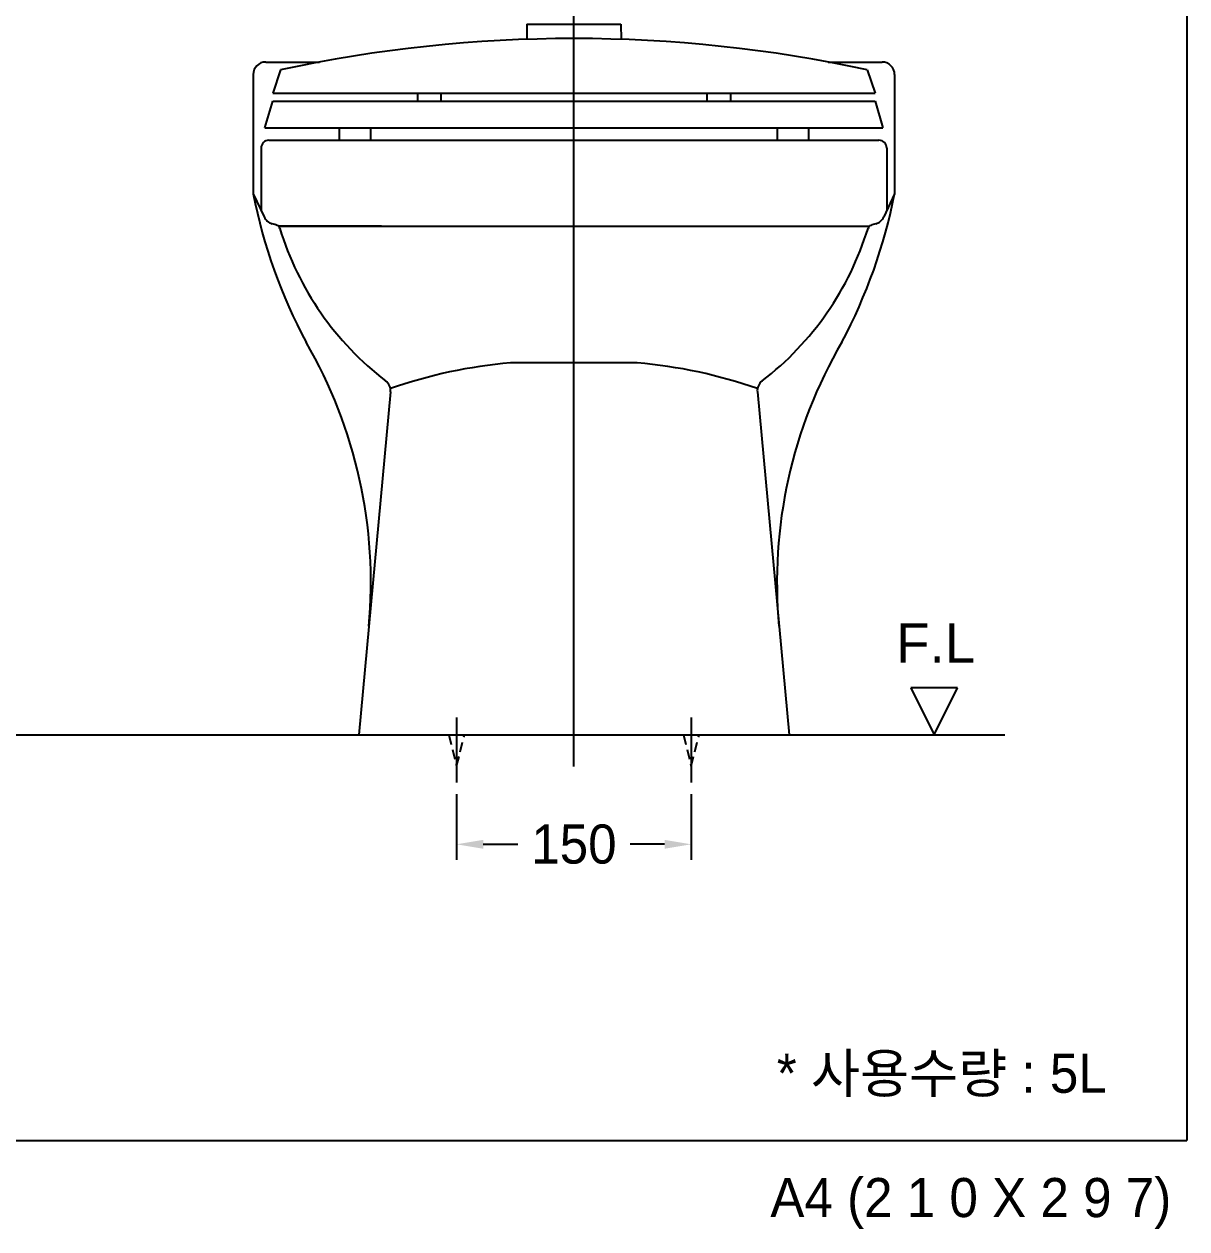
# Model space of a CAD drawing. Header units: millimetres. Extents: x 0 to 3800, y -67 to 2530.
# Drawn here: x 3057 to 3800, y -57 to 713 of the extents above; entities that cross this region are included whole.
import ezdxf
from ezdxf.enums import TextEntityAlignment as Align
from ezdxf.lldxf.tags import DXFTag

# ---------------------------------------------------------------- set-up
doc = ezdxf.new("R2010")
doc.units = ezdxf.units.MM
doc.linetypes.add('DASHED2', pattern=[9.525, 6.35, -3.175])
for name, color, linetype in [('TEXT', 7, 'Continuous'), ('내부선 및 부속', 4, 'Continuous'), ('도각라인', 255, 'Continuous'), ('외형선', 3, 'Continuous'), ('점선', 6, 'DASHED2'), ('중심선', 1, 'DASHED'), ('치수선', 7, 'Continuous')]:
    doc.layers.add(name, color=color, linetype=linetype)
doc.styles.add('____', font='')
doc.styles.add('타이틀', font='H2GTRM.TTF', dxfattribs={"height": 25})
doc.styles.get('____').set_extended_font_data('굴림')
tags = doc.linetypes.add('DASHDOT', pattern=[70, 31, -13, 13, -13]).pattern_tags.tags
tags[10:11] = [DXFTag(74, 4), DXFTag(75, 0), DXFTag(340, '0'), DXFTag(46, 0.0), DXFTag(50, 0.0), DXFTag(44, 0.0), DXFTag(45, 0.0)]
tags[8:9] = [DXFTag(74, 4), DXFTag(75, 0), DXFTag(340, '0'), DXFTag(46, 0.0), DXFTag(50, 0.0), DXFTag(44, 0.0), DXFTag(45, 0.0)]
tags[6:7] = [DXFTag(74, 4), DXFTag(75, 0), DXFTag(340, '0'), DXFTag(46, 0.0), DXFTag(50, 0.0), DXFTag(44, 0.0), DXFTag(45, 0.0)]
tags[4:5] = [DXFTag(74, 4), DXFTag(75, 0), DXFTag(340, '0'), DXFTag(46, 0.0), DXFTag(50, 0.0), DXFTag(44, 0.0), DXFTag(45, 0.0)]
tags = doc.linetypes.add('DASHED', pattern=[25.72, 12.86, -12.86]).pattern_tags.tags
tags[6:7] = [DXFTag(74, 4), DXFTag(75, 0), DXFTag(340, '0'), DXFTag(46, 0.0), DXFTag(50, 0.0), DXFTag(44, 0.0), DXFTag(45, 0.0)]
tags[4:5] = [DXFTag(74, 4), DXFTag(75, 0), DXFTag(340, '0'), DXFTag(46, 0.0), DXFTag(50, 0.0), DXFTag(44, 0.0), DXFTag(45, 0.0)]
doc.dimstyles.new('MSADIM', dxfattribs={"dimtxt": 33, "dimasz": 17, "dimexe": 10, "dimexo": 7.5, "dimgap": 10, "dimtad": 0, "dimtih": 1, "dimtoh": 1, "dimdec": 0, "dimzin": 1, "dimdsep": 46, "dimtxsty": '____', "dimcen": 11.25, "dimadec": 0, "dimazin": 0, "dimtfac": 1, "dimtdec": 0, "dimtix": 1, "dimtmove": 0, "dimatfit": 3, "dimfxl": 1, "dimtolj": 1, "dimtzin": 1, "dimarcsym": 0})

# ---------------------------------------------------------------- blocks, each defined once
blk = doc.blocks.new('*D26')
at = {"layer": '치수선', "color": 0, "linetype": 'Continuous', "lineweight": -2, "transparency": 16777216}
for p, q in [((3333.13, 221.24), (3333.13, 179.23)), ((3483.13, 221.24), (3483.13, 179.23)), ((3350.13, 189.23), (3372.19, 189.23)), ((3466.13, 189.23), (3444.06, 189.23))]:
    blk.add_line(p, q, dxfattribs=at)
at = {"layer": '치수선', "color": 0, "linetype": 'Continuous', "transparency": 16777216}
for points in [[(3350.13, 192.06), (3350.13, 186.39), (3333.13, 189.23)], [(3466.13, 192.06), (3466.13, 186.39), (3483.13, 189.23)]]:
    blk.add_solid(points, dxfattribs=at)
at = {"layer": '치수선', "color": 0, "linetype": 'Continuous', "transparency": 16777216, "insert": (3408.13, 189.23), "char_height": 25, "attachment_point": 5, "style": '____'}
blk.add_mtext('\\A1;150', dxfattribs=at)

msp = doc.modelspace()

# ---------------------------------------------------------------- linework, layer by layer
at = {"layer": '내부선 및 부속'}
for p, q in [((3378.08, 713.37), (3377.97, 703.62)), ((3378.08, 713.37), (3438.17, 713.37)), ((3438.17, 713.37), (3438.29, 703.62))]:
    msp.add_line(p, q, dxfattribs=at)
at = {"layer": '내부선 및 부속', "linetype": 'Continuous'}
for p, q in [((3220.63, 684.14), (3215.63, 669.14)), ((3595.63, 684.14), (3600.63, 669.14)), ((3210.63, 647.14), (3215.63, 664.14)), ((3215.63, 669.14), (3600.63, 669.14)), ((3215.63, 664.14), (3600.63, 664.14)), ((3308.13, 669.14), (3308.13, 664.14)), ((3323.13, 669.14), (3323.13, 664.14)), ((3493.13, 669.14), (3493.13, 664.14)), ((3508.13, 669.14), (3508.13, 664.14)), ((3600.63, 664.14), (3605.63, 647.14)), ((3210.63, 647.14), (3605.63, 647.14)), ((3258.13, 647.14), (3258.13, 639.14)), ((3278.13, 647.14), (3278.13, 639.14)), ((3538.13, 647.14), (3538.13, 639.14)), ((3558.13, 647.14), (3558.13, 639.14))]:
    msp.add_line(p, q, dxfattribs=at)
msp.add_arc((3408.13, -184.77), 888.91, 77.82294, 102.17706, dxfattribs=at)
at = {"layer": '도각라인', "color": 7}
for p in [(3800, 2530), (2000, 0)]:
    msp.add_line(p, (3800, 0), dxfattribs=at)
at = {"layer": '외형선'}
for p, q in [((3211.13, 689.14), (3245.52, 689.14)), ((3570.74, 689.14), (3605.13, 689.14)), ((3203.13, 681.14), (3203.13, 604.83)), ((3613.13, 681.14), (3613.13, 604.83)), ((3213.13, 639.14), (3603.13, 639.14)), ((3208.13, 634.14), (3208.13, 594.17)), ((3608.13, 634.14), (3608.13, 594.17)), ((3203.13, 604.83), (3210.01, 590.15)), ((3613.13, 604.83), (3606.24, 590.15)), ((3285.09, 584.14), (3219.31, 584.14)), ((3219.69, 584.14), (3596.95, 584.14)), ((3290.87, 478.28), (3270.63, 259.14)), ((3525.39, 478.28), (3545.63, 259.14)), ((3270.63, 259.14), (3545.63, 259.14))]:
    msp.add_line(p, q, dxfattribs=at)
at = {"layer": '외형선', "linetype": 'Continuous'}
for p, q in [((3448.65, 496.87), (3367.6, 496.87)), ((3653.44, 289.14), (3623.44, 289.14)), ((3623.44, 289.14), (3638.44, 259.14)), ((3638.44, 259.14), (3653.44, 289.14)), ((2227.8, 259.14), (3683.62, 259.14))]:
    msp.add_line(p, q, dxfattribs=at)
at = {"layer": '외형선'}
for centre, radius, start, end in [((3211.13, 681.14), 8, 90, 180), ((3605.13, 681.14), 8, 0, 90), ((3213.13, 634.14), 5, 90, 180), ((3603.13, 634.14), 5, 0, 90), ((3536.76, 670.33), 340, 191.10692, 208.11841), ((3279.49, 670.33), 340, 331.88159, 348.89308), ((3217.26, 593.55), 8, 205.12593, 255.02847), ((3208.73, 561.67), 25, 67.21405, 75.02847), ((3607.52, 561.67), 25, 104.97153, 112.78595), ((3599, 593.55), 8, 284.97153, 334.87407), ((3217.25, 581.95), 3, 17.05496, 67.21405), ((3406.54, 640.02), 195, 197.05496, 232.4771), ((3409.71, 640.02), 195, 307.5229, 342.94504), ((3599, 581.95), 3, 112.78595, 162.94504), ((2973.33, 356.59), 305, 354.72316, 30.21738), ((3842.92, 356.59), 305, 149.78262, 185.27684), ((3282.9, 479.02), 8, 354.72316, 52.4771), ((3533.35, 479.02), 8, 127.5229, 185.27684)]:
    msp.add_arc(centre, radius, start, end, dxfattribs=at)
at = {"layer": '외형선', "linetype": 'Continuous'}
for centre, start, end in [((3394.53, 183.02), 94.9035, 109.23138), ((3421.72, 183.02), 70.76862, 85.0965)]:
    msp.add_arc(centre, 315, start, end, dxfattribs=at)
at = {"layer": '점선'}
for p, q in [((3328.13, 259.14), (3333.13, 239.14)), ((3333.13, 239.14), (3338.13, 259.14)), ((3478.13, 259.14), (3483.13, 239.14)), ((3483.13, 239.14), (3488.13, 259.14))]:
    msp.add_line(p, q, dxfattribs=at)
at = {"layer": '중심선', "linetype": 'ByBlock'}
msp.add_line((3408.13, 238.93), (3408.13, 1115.02), dxfattribs=at)
at = {"layer": '중심선', "linetype": 'DASHDOT'}
for p, q in [((3333.13, 270.24), (3333.13, 228.74)), ((3483.13, 270.24), (3483.13, 228.74))]:
    msp.add_line(p, q, dxfattribs=at)

# ---------------------------------------------------------------- texts
at = {"layer": 'TEXT', "style": '타이틀'}
msp.add_text('* 사용수량 : 5L', height=25, dxfattribs=at).set_placement((3643.3, 42.93), align=Align.MIDDLE_CENTER)
msp.add_text('A4 (2 1 0 X 2 9 7)', height=25, dxfattribs=at).set_placement((3790, -36.52), align=Align.MIDDLE_RIGHT)
at = {"layer": 'TEXT', "insert": (3614.18, 330.38), "char_height": 25, "width": 248.9925, "attachment_point": 1, "line_spacing_factor": 0.963855, "style": '타이틀'}
msp.add_mtext('\\fArial;F.L', dxfattribs=at)

# ---------------------------------------------------------------- dimensions: what is measured, and where the dimension line sits
at = {"layer": '치수선', "linetype": 'Continuous'}
dim = msp.add_linear_dim(base=(3483.13, 189.23), p1=(3333.13, 228.74), p2=(3483.13, 228.74), dimstyle='MSADIM', override={"dimtxt": 25}, dxfattribs=at)
dim.commit()
dim.dimension.update_dxf_attribs({"geometry": '*D26', "text_midpoint": (3408.13, 189.23)})

doc.saveas('drawing.dxf')
